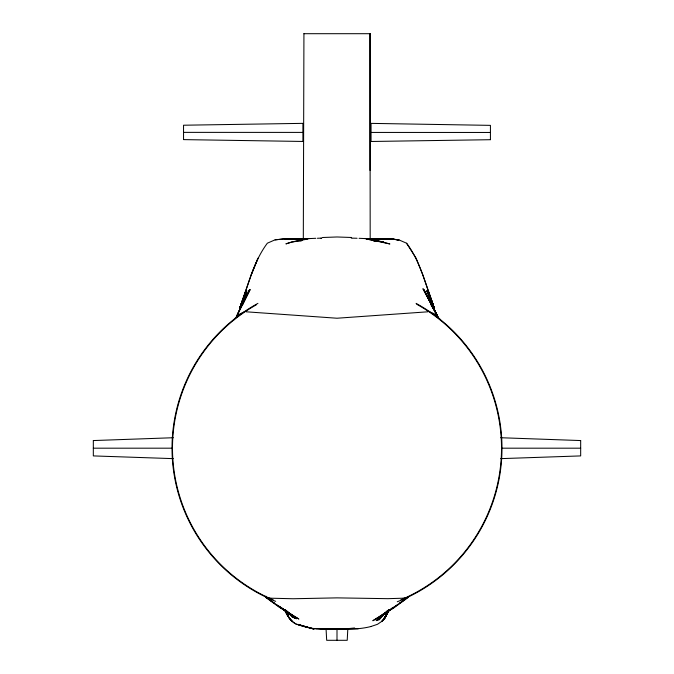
<?xml version="1.0" encoding="UTF-8"?>
<svg xmlns="http://www.w3.org/2000/svg" width="674" height="674" viewBox="0 0 674 674"><rect width="100%" height="100%" fill="white"/><g stroke="black" fill="none" stroke-linecap="round" stroke-linejoin="round"><path stroke-width="1.01" d="M370.026 170.438L370.068 33.7M303.932 33.7L303.308 238.823L304.968 238.781M408.031 596.81L399.749 603.213M274.251 603.213L265.96 597.097L265.952 596.178M347.818 628.834L347.22 640.3L326.679 640.3L326.064 628.834M298.481 239.144L302.618 239.085L285.439 239.514L302.238 238.967L284.074 238.866L275.034 239.843L267.351 243.196C253.079 262.296 248.007 285.978 239.784 307.934L245.724 291.16L239.851 307.866L245.757 292.011L240.054 307.673L243.769 297.832M243.786 298.27L240.18 307.546L246.027 291.058L239.868 307.849L251.385 274.545L258.041 258.125L251.292 274.545M244.519 295.861L246.381 290.941L240.399 307.336L246.819 290.806L240.947 306.796L236.919 315.693L249.346 289.988L242.059 305.592L250.18 289.491L237.998 313.579M240.18 307.546L246.381 290.941M243.685 298.641L240.323 307.403L243.668 299.071M244.435 296.686L246.305 291.825L244.51 296.417M242.413 302.382L240.492 307.234L242.413 302.618M244.713 296.56L246.246 292.676M244.788 296.29L246.271 292.592M240.677 307.058L242.261 303.19M245.024 296.417L245.816 294.487M240.888 306.855L236.81 315.895M389.471 609.566L384.728 618.277L381.838 621.495L384.728 618.277L388.881 610.534L384.45 618.353L381.526 621.546L377.491 624.293L370.961 626.5M381.838 621.495L384.492 618.336L389.083 609.886M384.492 618.336L388.831 610.551L384.753 618.269M389.05 609.903L384.104 618.446L388.687 610.256L386.16 611.975L378.948 619.903L385.292 612.733L388.763 610.366M389.008 609.928L384.045 618.462L388.729 610.593M385.697 615.143L388.957 609.945M388.62 610.164L386.943 611.301L388.249 610.164M398.09 604.435L384.332 613.559L376.151 620.687L383.287 614.376L399.918 603.07M401.544 601.874L408.04 597.097L408.444 597.332L402.462 598.226L387.862 598.672L337 597.872L293.064 598.748L271.538 598.226L265.623 597.493L266.264 596.979M393.33 607.729L372.823 620.746L394.661 607.266L407.913 597.669M399.514 603.213L405.478 598.933M386.943 611.301L388.544 610.172M391.367 608.597L393.102 607.417M386.16 611.975L388.763 610.248M382.15 614.755L394.661 607.266M398.991 239.851L389.909 238.882L372.259 238.807L389.682 238.992M406.54 243.272L416.094 258.134L422.682 274.545L434.241 307.976L428.26 291.168L434.073 307.807L427.982 291.075L434.005 307.748L427.628 290.957L433.837 307.571L426.684 290.646L433.365 307.108L432.902 306.645L438.151 317.623M307.799 239.076L293.198 241.663L285.902 243.878L291.699 242.008L297.782 241.208M243.626 312.113L237.762 315.095L233.886 319.813M371.02 626.5C353.395 631.041 334.767 628.446 316.654 628.716L315.912 628.825M359.082 238.31L370.178 238.815L370.001 33.7M303.325 238.815L309.636 238.503M299.804 240.938L301.834 240.669M293.198 241.663L301.944 240.525M284.487 609.557C287.124 615.429 290.528 621.285 296.501 624.284L314.143 629.053L297.428 624.343C316.435 632.17 337.303 628.294 357.346 628.716L358.088 628.825M275.118 239.885L284.116 238.882L301.901 238.857M370.161 238.807L369.369 238.739M306.552 238.714L315.845 238.301M306.181 238.731L305.305 238.773M322.391 237.509L337 236.978L351.617 237.484M246.229 311.809L337 318.229L427.771 311.809M93.324 440.56L173.344 437.729M500.656 458.64L580.676 455.91L580.676 440.602M317.395 238.251L321.245 238.158M291.126 239.203L295.204 239.127M298.262 239.068L302.34 238.992L298.178 239.026M302.912 123.359L183.539 125.221L183.547 139.56M371.054 141.481L490.428 139.703M290.806 239.059L294.909 239.009M297.992 238.967L302.095 238.916L297.925 238.933M291.227 239.228L295.372 239.177M290.89 239.085L295.052 239.051M284.352 238.992L294.791 238.95M303.873 33.7L370.136 33.7M183.539 132.365L302.912 132.407M371.054 132.433L490.428 132.466M388.367 239.118L372.107 238.857L389.951 238.866L398.764 239.961L390.077 238.807L398.907 239.893L406.633 243.23C420.837 262.321 425.96 285.97 434.157 307.892L428.285 291.176L434.149 307.883L428.251 292.027L433.837 307.571M93.324 448.185L172.114 448.185M501.886 448.185L580.676 448.185M372.107 238.857L389.631 239.017L371.382 239.085L380.498 239.304M380.136 239.017L371.913 238.916L380.97 239.118M183.547 139.611L302.921 141.456M352.687 238.158L357.085 238.259M380.861 239.16L371.677 238.992L380.633 239.262M500.656 437.729L580.676 440.56M173.344 458.64L93.324 455.91L93.324 440.602M364.878 238.545L368.964 238.79M373.329 240.677L375.41 240.904M377.482 241.132L383.717 241.823L373.413 240.593M373.278 240.694L375.292 240.98M377.305 241.258L389.892 243.963L380.852 241.612L366.226 239.026L382.343 241.966M284.933 609.911L287.798 615.109L285.228 610.619C287.739 616.129 290.797 621.689 296.552 624.293M289.247 618.26L292.187 621.495M430.374 312.113L435.025 314.177L440.114 319.392M298.161 624.394L313.772 629.103M292.423 621.529L289.5 618.336L285.127 610.577L287.234 614.856L284.925 609.919M266.087 597.669L279.331 607.266L298.877 619.035L292.727 615.286M275.91 604.435L291.85 614.755M292.516 615.236L274.074 603.07M278.396 606.271L290.713 614.376L278.75 606.238M278.733 606.221L296.425 618.833M280.898 607.417L282.633 608.597M285.237 610.366L294.985 618.302L289.668 613.567L282.322 608.454M285.338 610.248L293.662 617.713L288.708 612.733L285.363 610.383M285.456 610.172L292.457 617.182L287.84 611.975L285.439 610.265M285.397 610.105L287.057 611.301L285.751 610.172M268.522 598.933L274.487 603.213M265.96 597.097L272.456 601.874M287.208 614.848L289.5 618.336M285.001 609.945L288.27 615.32L285.296 610.197M437.182 315.474L431.082 304.758L437.384 315.887L422.943 288.699L431.958 305.592L423.853 289.475L438.058 317.437M284.521 609.574L287.444 614.949M432.742 306.485L438.243 317.808L433.07 306.813M429.683 297.546L433.525 307.26L429.523 296.644L433.685 307.428L429.768 296.771M429.608 297.47L433.331 307.074M490.428 139.661L490.428 125.364L371.054 123.376L371.054 141.329M302.912 123.393L302.921 141.304M337 628.842L337 640.3M416.069 303.376A164.987 164.987 0 0 1 397.272 601.764M275.683 601.351A164.987 164.987 0 0 1 257.931 303.376M416.709 304.252A164.532 164.532 0 0 1 400.87 599.809M273.13 599.809A164.532 164.532 0 0 1 256.44 304.732M320.984 238.158A187.92 0.935 0.5 0 1 321.751 238.141M351.221 238.149A193.944 0.944 -0.5 0 1 352.072 238.158M384.332 613.559L377.617 620.274L385.292 612.733L384.332 613.559M354.676 628.235L337 629.213L318.339 628.505L337 629.069L354.676 628.235"/></g></svg>
